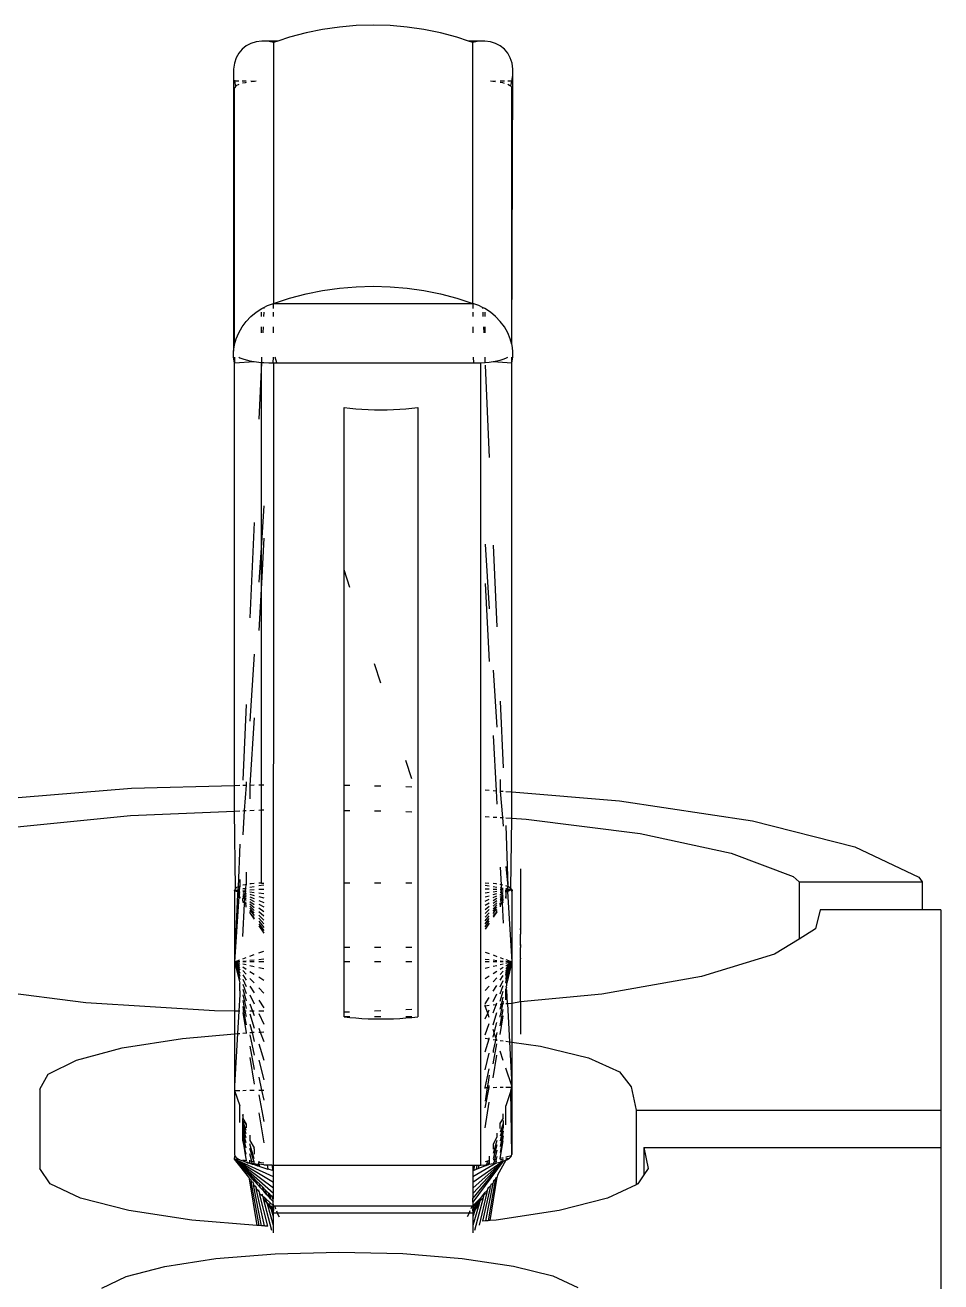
# Model space of a CAD drawing. Header units: centimetres. Extents: x 127 to 455, y 35 to 178.
# Drawn here: x 285.72 to 290.47, y 123.82 to 130.35 of the extents above; entities that cross this region are included whole.
import ezdxf

# ---------------------------------------------------------------- set-up
doc = ezdxf.new("R2010")
doc.units = ezdxf.units.CM
doc.layers.add('Edges', color=7, linetype='Continuous')

# ---------------------------------------------------------------- blocks, each defined once
blk = doc.blocks.new('Philips+Ultrasound+fr')
at = {"layer": 'Edges'}
for p, q in [((25.6951, 23.8415), (25.6089, 23.824)), ((25.7821, 23.854), (25.6951, 23.8415)), ((25.8698, 23.8616), (25.7821, 23.854)), ((25.9577, 23.8641), (25.8698, 23.8616)), ((26.0456, 23.8616), (25.9577, 23.8641)), ((26.1333, 23.854), (26.0456, 23.8616)), ((26.2203, 23.8415), (26.1333, 23.854)), ((26.3065, 23.824), (26.2203, 23.8415)), ((25.3224, 23.7695), (25.2979, 23.7565)), ((25.3494, 23.7779), (25.3224, 23.7695)), ((25.3785, 23.7816), (25.3494, 23.7779)), ((25.409, 23.7804), (25.3785, 23.7816)), ((25.4625, 23.7816), (25.409, 23.7804)), ((25.4402, 23.7743), (25.409, 23.7804)), ((25.4625, 23.7816), (25.4402, 23.7743)), ((25.4402, 23.7743), (25.4402, 22.4178)), ((25.5238, 23.8016), (25.4625, 23.7816)), ((25.6089, 23.824), (25.5238, 23.8016)), ((26.3916, 23.8015), (26.3065, 23.824)), ((26.4529, 23.7816), (26.3916, 23.8015)), ((26.4752, 23.7743), (26.4529, 23.7816)), ((26.5064, 23.7803), (26.4529, 23.7816)), ((26.5064, 23.7803), (26.4752, 23.7743)), ((26.4752, 22.4178), (26.4752, 23.7743)), ((26.5369, 23.7816), (26.5064, 23.7803)), ((26.566, 23.7779), (26.5369, 23.7816)), ((26.5931, 23.7695), (26.566, 23.7779)), ((26.6175, 23.7565), (26.5931, 23.7695)), ((25.2592, 23.718), (25.2458, 23.6934)), ((25.2767, 23.7392), (25.2592, 23.718)), ((25.2979, 23.7565), (25.2767, 23.7392)), ((26.6387, 23.7392), (26.6175, 23.7565)), ((26.6562, 23.718), (26.6387, 23.7392)), ((26.6696, 23.6934), (26.6562, 23.718)), ((25.2368, 23.6659), (25.2324, 23.6362)), ((25.2324, 23.6362), (25.2324, 22.1698)), ((25.2458, 23.6934), (25.2368, 23.6659)), ((26.6786, 23.6659), (26.6696, 23.6934)), ((26.683, 23.6362), (26.6786, 23.6659)), ((26.6827, 23.6049), (26.683, 23.6362)), ((25.2368, 23.5785), (25.2377, 23.5728)), ((25.2592, 23.5728), (25.2377, 23.5728)), ((25.2377, 23.5728), (25.2424, 23.5455)), ((25.2979, 23.5728), (25.2767, 23.5728)), ((25.3409, 23.5716), (25.3224, 23.5728)), ((25.3409, 23.5716), (25.3237, 23.57)), ((25.3494, 23.5728), (25.3409, 23.5716)), ((26.5782, 23.5713), (26.566, 23.5728)), ((26.5931, 23.5728), (26.5782, 23.5713)), ((26.5931, 23.5699), (26.5782, 23.5713)), ((26.6387, 23.5728), (26.6175, 23.5728)), ((26.6777, 23.5728), (26.6562, 23.5728)), ((26.6731, 23.5464), (26.6777, 23.5728)), ((26.6777, 23.5728), (26.6827, 23.6049)), ((26.6777, 22.2051), (26.6827, 23.6049)), ((25.2389, 23.5408), (25.2377, 23.536)), ((25.2377, 22.2049), (25.2377, 23.536)), ((25.2424, 23.5455), (25.2389, 23.5408)), ((25.2483, 23.5501), (25.2424, 23.5455)), ((25.2564, 23.5544), (25.2483, 23.5501)), ((25.2592, 23.5556), (25.2564, 23.5544)), ((25.2922, 23.5652), (25.2785, 23.562)), ((25.2979, 23.5662), (25.2922, 23.5652)), ((26.6303, 23.5638), (26.6175, 23.5664)), ((26.6387, 23.5616), (26.6303, 23.5638)), ((26.6661, 23.5513), (26.6564, 23.5559)), ((26.6731, 23.5464), (26.6661, 23.5513)), ((26.6775, 23.5412), (26.6731, 23.5464)), ((26.6777, 22.2051), (26.6775, 23.5412)), ((25.5238, 22.4451), (25.6089, 22.4675)), ((25.6089, 22.4675), (25.6951, 22.485)), ((25.6951, 22.485), (25.7822, 22.4976)), ((25.7822, 22.4976), (25.8698, 22.5051)), ((25.8698, 22.5051), (25.9577, 22.5076)), ((25.9577, 22.5076), (26.0457, 22.5051)), ((26.0457, 22.5051), (26.1333, 22.4976)), ((26.1333, 22.4976), (26.2204, 22.485)), ((26.2204, 22.485), (26.3066, 22.4675)), ((26.3066, 22.4675), (26.3916, 22.4451)), ((25.3494, 22.3735), (25.3786, 22.3925)), ((25.3786, 22.3925), (25.39, 22.3981)), ((25.39, 22.3981), (25.3897, 22.3925)), ((25.39, 22.3981), (25.4091, 22.4074)), ((25.4091, 22.4074), (25.4402, 22.4178)), ((25.4402, 22.4178), (25.5238, 22.4451)), ((25.4402, 22.3925), (25.4402, 22.4178)), ((25.4402, 22.4178), (26.4752, 22.4178)), ((26.3916, 22.4451), (26.4752, 22.4178)), ((26.4752, 22.4178), (26.4752, 22.3925)), ((26.5064, 22.4074), (26.4752, 22.4178)), ((26.5254, 22.3981), (26.5064, 22.4074)), ((26.5254, 22.3981), (26.5257, 22.3925)), ((26.5369, 22.3925), (26.5254, 22.3981)), ((26.566, 22.3734), (26.5369, 22.3925)), ((25.298, 22.3248), (25.3224, 22.3507)), ((25.3224, 22.3507), (25.3494, 22.3735)), ((25.377, 22.3507), (25.377, 22.3735)), ((25.3889, 22.3735), (25.3879, 22.3507)), ((25.4402, 22.3507), (25.4402, 22.3735)), ((26.4752, 22.3734), (26.4752, 22.3507)), ((26.5265, 22.3734), (26.5275, 22.3507)), ((26.5388, 22.3507), (26.5388, 22.3734)), ((26.5931, 22.3507), (26.566, 22.3734)), ((26.6175, 22.3248), (26.5931, 22.3507)), ((25.2458, 22.2341), (25.2593, 22.2658)), ((25.2593, 22.2658), (25.2768, 22.2963)), ((25.2768, 22.2963), (25.298, 22.3248)), ((25.377, 22.2658), (25.377, 22.2963)), ((25.3854, 22.2963), (25.3841, 22.2658)), ((25.4402, 22.2658), (25.4402, 22.2963)), ((26.4752, 22.2963), (26.4752, 22.2658)), ((26.53, 22.2963), (26.5313, 22.2658)), ((26.5388, 22.2658), (26.5388, 22.2963)), ((26.6387, 22.2963), (26.6175, 22.3248)), ((26.6562, 22.2658), (26.6387, 22.2963)), ((26.6696, 22.2341), (26.6562, 22.2658)), ((25.2324, 22.1698), (25.2368, 22.2019)), ((25.2368, 22.2019), (25.2377, 22.2049)), ((25.2377, 22.2049), (25.2458, 22.2341)), ((26.6777, 22.2051), (26.6696, 22.2341)), ((26.6786, 22.2019), (26.6777, 22.2051)), ((26.683, 22.1698), (26.6786, 22.2019)), ((25.2327, 22.1387), (25.2324, 22.1698)), ((25.2377, 22.1093), (25.2327, 22.1387)), ((25.2377, 22.1387), (25.2377, 22.1093)), ((25.2606, 22.1387), (25.2651, 22.1363)), ((25.2651, 22.1363), (25.28, 22.1304)), ((25.377, 22.1387), (25.377, 22.1122)), ((25.4387, 22.1387), (25.4368, 22.1094)), ((25.4576, 22.1093), (25.448, 22.1387)), ((26.4768, 22.1387), (26.4787, 22.1093)), ((26.5389, 22.111), (26.5388, 22.1387)), ((26.6326, 22.1289), (26.646, 22.134)), ((26.646, 22.134), (26.6559, 22.1387)), ((26.6777, 22.1093), (26.6777, 22.1387)), ((26.6777, 22.1093), (26.6827, 22.1387)), ((26.6827, 22.1387), (26.683, 22.1698)), ((25.2377, 22.1093), (25.34, 22.1165)), ((25.2377, 19.9144), (25.2377, 22.1093)), ((25.28, 22.1304), (25.2976, 22.1251)), ((25.2976, 22.1251), (25.3177, 22.1205)), ((25.3177, 22.1205), (25.34, 22.1165)), ((25.34, 22.1165), (25.3639, 22.1134)), ((25.3639, 22.1134), (25.377, 22.1122)), ((25.377, 22.1093), (25.3639, 21.8167)), ((25.377, 22.1122), (25.3893, 22.1111)), ((25.377, 22.1122), (25.377, 22.1093)), ((25.377, 21.1741), (25.377, 22.1093)), ((25.3893, 22.1111), (25.4155, 22.1097)), ((25.4155, 22.1097), (25.4368, 22.1094)), ((25.4368, 22.1094), (25.4422, 22.1093)), ((25.4402, 17.9427), (25.4422, 22.1093)), ((25.4422, 22.1093), (25.4576, 22.1093)), ((25.4576, 22.1093), (26.4787, 22.1093)), ((26.4787, 22.1093), (26.5164, 22.1093)), ((26.5164, 22.1093), (26.5389, 22.111)), ((26.5164, 17.9427), (26.5164, 22.1093)), ((26.5389, 22.111), (26.5604, 22.1135)), ((26.5389, 22.0979), (26.5604, 21.6173)), ((26.5604, 22.1135), (26.5808, 22.1165)), ((26.5808, 22.1165), (26.5997, 22.1201)), ((26.5808, 22.1165), (26.6777, 22.1093)), ((26.5997, 22.1201), (26.6171, 22.1243)), ((26.6171, 22.1243), (26.6326, 22.1289)), ((26.6777, 19.8805), (26.6777, 22.1093)), ((25.8061, 21.8779), (25.8362, 21.8743)), ((25.8061, 21.0347), (25.8061, 21.8779)), ((25.8362, 21.8743), (25.8673, 21.8714)), ((25.8673, 21.8714), (25.8991, 21.8691)), ((26.0956, 21.8691), (26.1274, 21.8714)), ((26.1274, 21.8714), (26.1585, 21.8743)), ((26.1585, 21.8743), (26.1886, 21.8779)), ((26.1886, 21.8779), (26.1886, 18.7132)), ((25.8991, 21.8691), (25.9315, 21.8674)), ((25.9315, 21.8674), (25.9644, 21.8664)), ((25.9644, 21.8664), (25.9974, 21.866)), ((25.9974, 21.866), (26.0304, 21.8664)), ((26.0304, 21.8664), (26.0632, 21.8674)), ((26.0632, 21.8674), (26.0956, 21.8691)), ((25.3893, 21.3665), (25.377, 21.1741)), ((25.3399, 21.2811), (25.3177, 20.7846)), ((25.377, 21.1741), (25.3639, 20.9707)), ((25.3893, 21.1983), (25.3769, 20.9654)), ((25.3769, 20.9654), (25.377, 21.1741)), ((26.5389, 21.1683), (26.5604, 20.8318)), ((26.5808, 21.1624), (26.5997, 20.7387)), ((25.8362, 20.9419), (25.8061, 21.0347)), ((25.8061, 19.9167), (25.8061, 21.0347)), ((25.3769, 20.9654), (25.3639, 20.719)), ((25.3769, 19.918), (25.3769, 20.9654)), ((26.5388, 20.9639), (26.5604, 20.5583)), ((25.3399, 20.5959), (25.3177, 20.2483)), ((25.9973, 20.445), (25.9643, 20.5468)), ((26.5807, 20.5133), (26.5997, 20.2167)), ((25.2976, 20.3356), (25.28, 19.9419)), ((26.6171, 20.3516), (26.6325, 20.0059)), ((25.3399, 20.265), (25.3177, 19.9164)), ((26.5807, 20.1744), (26.596, 19.8871)), ((26.1585, 19.9482), (26.1274, 20.044)), ((24.7022, 19.9005), (25.2377, 19.9144)), ((25.2377, 19.9144), (25.2651, 19.9151)), ((25.2377, 19.7815), (25.2377, 19.9144)), ((25.28, 19.9154), (25.2976, 19.9159)), ((25.2976, 19.9159), (25.288, 19.7836)), ((25.2976, 19.9341), (25.2976, 19.9159)), ((25.3177, 19.9164), (25.3399, 19.917)), ((25.3177, 19.9164), (25.3177, 19.8441)), ((25.3639, 19.9176), (25.3769, 19.918)), ((25.3769, 19.918), (25.3892, 19.9183)), ((25.3769, 19.7875), (25.3769, 19.918)), ((25.8061, 19.9167), (25.8362, 19.9159)), ((25.8061, 19.7838), (25.8061, 19.9167)), ((25.9643, 19.9126), (25.9973, 19.9117)), ((26.6171, 19.9456), (26.6171, 19.8854)), ((23.8969, 19.8351), (24.7022, 19.9005)), ((26.1274, 19.9084), (26.1585, 19.9076)), ((26.5388, 19.8917), (26.5604, 19.89)), ((26.5807, 19.8883), (26.596, 19.8871)), ((26.596, 19.8871), (26.5997, 19.8168)), ((26.596, 19.8871), (26.5997, 19.8868)), ((26.6171, 19.8854), (26.6297, 19.7472)), ((26.6171, 19.8854), (26.6325, 19.8841)), ((26.646, 19.883), (26.6777, 19.8805)), ((26.6777, 19.8805), (27.2359, 19.8351)), ((26.6777, 19.7442), (26.6777, 19.8805)), ((24.6977, 19.7584), (25.2377, 19.7815)), ((25.2377, 19.7815), (25.2651, 19.7827)), ((25.2424, 19.3789), (25.2377, 19.7815)), ((25.288, 19.7836), (25.28, 19.6585)), ((25.28, 19.7833), (25.288, 19.7836)), ((25.288, 19.7836), (25.2976, 19.7841)), ((25.3177, 19.7849), (25.3399, 19.7859)), ((25.3639, 19.7869), (25.3769, 19.7875)), ((25.3769, 19.7875), (25.3832, 19.7877)), ((25.3769, 19.4062), (25.3769, 19.7875)), ((25.3832, 19.7877), (25.3892, 19.7877)), ((25.8061, 19.7838), (25.8362, 19.7836)), ((25.8061, 19.4062), (25.8061, 19.7838)), ((25.9643, 19.7824), (25.9973, 19.7821)), ((27.2359, 19.8351), (27.9274, 19.731)), ((24.0743, 19.6952), (24.6977, 19.7584)), ((26.1274, 19.7786), (26.1585, 19.7766)), ((26.5388, 19.7529), (26.5604, 19.7515)), ((26.5807, 19.7503), (26.5997, 19.7491)), ((26.6171, 19.748), (26.6297, 19.7472)), ((26.6297, 19.7472), (26.6325, 19.747)), ((26.6297, 19.7472), (26.6325, 19.7036)), ((26.646, 19.7462), (26.6777, 19.7442)), ((26.6731, 19.3798), (26.6777, 19.7442)), ((26.6777, 19.7442), (26.7527, 19.7395)), ((26.7527, 19.7395), (27.3434, 19.6652)), ((27.9274, 19.731), (28.458, 19.5954)), ((26.646, 19.7057), (26.6564, 19.3893)), ((27.3434, 19.6652), (27.8158, 19.5634)), ((25.2651, 19.6101), (25.2563, 19.3878)), ((28.458, 19.5954), (28.7916, 19.4375)), ((27.8158, 19.5634), (28.1379, 19.4412)), ((25.2976, 19.4636), (25.2976, 19.3996)), ((26.617, 19.4901), (26.6219, 19.3989)), ((26.646, 19.4934), (26.6564, 19.3893)), ((26.7228, 19.4814), (26.7228, 19.1708)), ((25.2651, 19.3913), (25.2563, 19.3878)), ((25.2651, 19.3913), (25.2617, 19.3738)), ((25.2651, 19.4263), (25.2651, 19.3913)), ((25.2922, 19.3986), (25.2799, 19.3958)), ((25.2976, 19.3996), (25.2922, 19.3986)), ((25.2976, 19.3996), (25.2931, 19.3795)), ((25.3236, 19.4034), (25.3177, 19.4026)), ((25.3399, 19.4049), (25.3236, 19.4034)), ((25.3769, 19.4062), (25.3639, 19.406)), ((25.3892, 19.3969), (25.3639, 19.3923)), ((25.3769, 19.4062), (25.3892, 19.4062)), ((25.8362, 19.4062), (25.8061, 19.4062)), ((25.8061, 19.0728), (25.8061, 19.4062)), ((25.9973, 19.4062), (25.9643, 19.4062)), ((26.1585, 19.4062), (26.1274, 19.4062)), ((26.5587, 19.4058), (26.5388, 19.4062)), ((26.5388, 19.3963), (26.5604, 19.3929)), ((26.5968, 19.4029), (26.5807, 19.4045)), ((26.5807, 19.3897), (26.5997, 19.3868)), ((26.5997, 19.4025), (26.5968, 19.4029)), ((26.6219, 19.3989), (26.617, 19.3998)), ((26.6303, 19.3972), (26.6219, 19.3989)), ((26.6219, 19.3989), (26.6227, 19.3832)), ((26.6564, 19.3893), (26.646, 19.393)), ((28.1379, 19.4412), (28.1692, 19.413)), ((28.1692, 19.413), (28.808, 19.413)), ((28.1692, 19.413), (28.1692, 19.1166)), ((28.7916, 19.4375), (28.808, 19.413)), ((28.808, 19.413), (28.808, 19.268)), ((25.2377, 19.3694), (25.2389, 19.3742)), ((25.2377, 19.3694), (25.2544, 19.3724)), ((25.2377, 19.3694), (25.2377, 18.9978)), ((25.2377, 19.3694), (25.254, 19.3626)), ((25.2377, 19.3694), (25.2542, 19.3677)), ((25.2534, 19.3494), (25.2377, 18.9978)), ((25.2594, 19.3375), (25.2377, 18.9978)), ((25.2424, 19.3789), (25.2389, 19.3742)), ((25.2483, 19.3835), (25.2424, 19.3789)), ((25.2563, 19.3878), (25.2483, 19.3835)), ((25.2536, 19.3532), (25.2534, 19.3494)), ((25.2534, 19.3494), (25.26, 19.3467)), ((25.2538, 19.3577), (25.2536, 19.3532)), ((25.2536, 19.3532), (25.2604, 19.3529)), ((25.254, 19.3626), (25.2538, 19.3577)), ((25.2538, 19.3577), (25.2604, 19.3529)), ((25.2542, 19.3677), (25.254, 19.3626)), ((25.254, 19.3626), (25.2608, 19.3598)), ((25.2544, 19.3724), (25.2542, 19.3677)), ((25.2542, 19.3677), (25.2611, 19.3634)), ((25.2563, 19.3878), (25.2544, 19.3724)), ((25.2544, 19.3724), (25.2617, 19.3738)), ((25.2597, 19.3415), (25.2594, 19.3375)), ((25.2594, 19.3375), (25.2651, 19.3346)), ((25.26, 19.3467), (25.2597, 19.3415)), ((25.2597, 19.3415), (25.2651, 19.3379)), ((25.2597, 19.3415), (25.2651, 19.3415)), ((25.2602, 19.3497), (25.26, 19.3467)), ((25.2604, 19.3529), (25.2602, 19.3497)), ((25.2602, 19.3497), (25.2651, 19.3454)), ((25.2608, 19.3598), (25.2604, 19.3529)), ((25.2604, 19.3529), (25.2651, 19.3538)), ((25.2604, 19.3529), (25.2651, 19.3495)), ((25.2611, 19.3634), (25.2608, 19.3598)), ((25.2608, 19.3598), (25.2651, 19.3624)), ((25.2608, 19.3598), (25.2651, 19.3581)), ((25.2617, 19.3738), (25.2611, 19.3634)), ((25.2611, 19.3634), (25.2651, 19.3665)), ((25.2651, 19.3744), (25.2617, 19.3738)), ((25.2617, 19.3738), (25.2651, 19.3706)), ((25.2651, 19.3346), (25.2651, 19.3292)), ((25.2931, 19.3795), (25.2799, 19.3771)), ((25.2799, 19.3712), (25.2927, 19.3718)), ((25.2799, 19.365), (25.2923, 19.3637)), ((25.2799, 19.3586), (25.2919, 19.3555)), ((25.2799, 19.3519), (25.2914, 19.3472)), ((25.2799, 19.3453), (25.291, 19.339)), ((25.2799, 19.3388), (25.2906, 19.3311)), ((25.2799, 19.3324), (25.2902, 19.3235)), ((25.2799, 19.3157), (25.2799, 19.3264)), ((25.2906, 19.3311), (25.2902, 19.3235)), ((25.291, 19.339), (25.2906, 19.3311)), ((25.2906, 19.3311), (25.2976, 19.326)), ((25.2914, 19.3472), (25.291, 19.339)), ((25.291, 19.339), (25.2976, 19.3353)), ((25.2919, 19.3555), (25.2914, 19.3472)), ((25.2914, 19.3472), (25.2976, 19.3447)), ((25.2923, 19.3637), (25.2919, 19.3555)), ((25.2919, 19.3555), (25.2976, 19.354)), ((25.2927, 19.3718), (25.2923, 19.3637)), ((25.2923, 19.3637), (25.2976, 19.3632)), ((25.2931, 19.3795), (25.2927, 19.3718)), ((25.2927, 19.3718), (25.2976, 19.372)), ((25.2976, 19.3803), (25.2931, 19.3795)), ((25.3399, 19.388), (25.3177, 19.3839)), ((25.3177, 19.3729), (25.3399, 19.3738)), ((25.3177, 19.3611), (25.3399, 19.3588)), ((25.3177, 19.3489), (25.3399, 19.3432)), ((25.3177, 19.3364), (25.3399, 19.3272)), ((25.3639, 19.3749), (25.3892, 19.376)), ((25.3639, 19.3563), (25.3892, 19.3537)), ((25.3639, 19.337), (25.3892, 19.3305)), ((26.5388, 19.3771), (26.5604, 19.3767)), ((26.5388, 19.3567), (26.5604, 19.3595)), ((26.5388, 19.3355), (26.5604, 19.3416)), ((26.5807, 19.3763), (26.5997, 19.376)), ((26.5807, 19.3621), (26.5997, 19.3646)), ((26.5807, 19.3473), (26.5997, 19.3527)), ((26.5807, 19.3322), (26.5997, 19.3405)), ((26.5807, 19.317), (26.5997, 19.3283)), ((26.617, 19.3841), (26.6227, 19.3832)), ((26.617, 19.3757), (26.6231, 19.3756)), ((26.617, 19.3668), (26.6235, 19.3677)), ((26.617, 19.3576), (26.624, 19.3595)), ((26.617, 19.3481), (26.6244, 19.3514)), ((26.617, 19.3387), (26.6248, 19.3433)), ((26.617, 19.3293), (26.6253, 19.3355)), ((26.617, 19.3203), (26.6257, 19.328)), ((26.6227, 19.3832), (26.6325, 19.3816)), ((26.6227, 19.3832), (26.6231, 19.3756)), ((26.6231, 19.3756), (26.6325, 19.3754)), ((26.6231, 19.3756), (26.6235, 19.3677)), ((26.6235, 19.3677), (26.6325, 19.3688)), ((26.6235, 19.3677), (26.624, 19.3595)), ((26.624, 19.3595), (26.6325, 19.3619)), ((26.624, 19.3595), (26.6244, 19.3514)), ((26.6244, 19.3514), (26.6325, 19.3549)), ((26.6244, 19.3514), (26.6248, 19.3433)), ((26.6248, 19.3433), (26.6325, 19.3479)), ((26.6248, 19.3433), (26.6253, 19.3355)), ((26.6253, 19.3355), (26.6325, 19.3409)), ((26.6253, 19.3355), (26.6257, 19.328)), ((26.6257, 19.328), (26.6325, 19.3342)), ((26.6257, 19.328), (26.626, 19.321)), ((26.6325, 19.3219), (26.6325, 19.3278)), ((26.646, 19.3795), (26.6533, 19.3784)), ((26.646, 19.3752), (26.6533, 19.3784)), ((26.646, 19.3706), (26.6536, 19.375)), ((26.646, 19.3706), (26.6538, 19.3716)), ((26.646, 19.3657), (26.646, 19.3706)), ((26.646, 19.3657), (26.654, 19.368)), ((26.646, 19.3608), (26.646, 19.3657)), ((26.646, 19.3608), (26.6542, 19.3644)), ((26.646, 19.3608), (26.646, 19.3377)), ((26.646, 19.3305), (26.646, 19.3377)), ((26.646, 19.3377), (26.646, 19.3277)), ((26.6564, 19.3893), (26.6533, 19.3784)), ((26.6533, 19.3784), (26.6607, 19.3772)), ((26.6533, 19.3784), (26.6536, 19.375)), ((26.6536, 19.375), (26.6607, 19.3772)), ((26.6536, 19.375), (26.6538, 19.3716)), ((26.6538, 19.3716), (26.6774, 19.3746)), ((26.6538, 19.3716), (26.654, 19.368)), ((26.654, 19.368), (26.6611, 19.3675)), ((26.654, 19.368), (26.6542, 19.3644)), ((26.6542, 19.3644), (26.6611, 19.3675)), ((26.6542, 19.3644), (26.6777, 18.9978)), ((26.666, 19.3847), (26.6564, 19.3893)), ((26.6607, 19.3772), (26.6774, 19.3746)), ((26.6611, 19.3675), (26.6774, 19.3746)), ((26.6731, 19.3798), (26.666, 19.3847)), ((26.6774, 19.3746), (26.6731, 19.3798)), ((26.6777, 19.3641), (26.6774, 19.3746)), ((26.6774, 19.3746), (26.679, 19.3694)), ((26.679, 19.3694), (26.6777, 19.3641)), ((26.6777, 19.3641), (26.6777, 18.9978)), ((25.2799, 19.3157), (25.2799, 19.3113)), ((25.2799, 19.3157), (25.2895, 19.3099)), ((25.2799, 19.3113), (25.2799, 19.3074)), ((25.2799, 19.3113), (25.2892, 19.3041)), ((25.2799, 19.3074), (25.2892, 19.3041)), ((25.2799, 19.1298), (25.2889, 19.299)), ((25.2892, 19.3041), (25.2889, 19.299)), ((25.2889, 19.299), (25.2976, 19.2934)), ((25.2895, 19.3099), (25.2892, 19.3041)), ((25.2892, 19.3041), (25.2976, 19.3006)), ((25.2895, 19.3099), (25.2902, 19.3235)), ((25.2895, 19.3099), (25.2976, 19.3085)), ((25.2902, 19.3235), (25.2976, 19.317)), ((25.2976, 19.2816), (25.2976, 19.2934)), ((25.3177, 19.3238), (25.3399, 19.3112)), ((25.3177, 19.3115), (25.3399, 19.2954)), ((25.3177, 19.2995), (25.3399, 19.2801)), ((25.3177, 19.2881), (25.3399, 19.2655)), ((25.3177, 19.2775), (25.3399, 19.2519)), ((25.3177, 19.2679), (25.3399, 19.2396)), ((25.3177, 19.2594), (25.3177, 19.2522)), ((25.3639, 19.3173), (25.3892, 19.3069)), ((25.3639, 19.2975), (25.3892, 19.2831)), ((25.3639, 19.278), (25.3892, 19.2597)), ((25.3639, 19.2591), (25.3892, 19.237)), ((26.5388, 19.3138), (26.5604, 19.3233)), ((26.5388, 19.2921), (26.5604, 19.3049)), ((26.5388, 19.2706), (26.5604, 19.2868)), ((26.5388, 19.2498), (26.5604, 19.2692)), ((26.5807, 19.3021), (26.5997, 19.3163)), ((26.5807, 19.2876), (26.5997, 19.3047)), ((26.5807, 19.2738), (26.5997, 19.2936)), ((26.5807, 19.261), (26.5997, 19.2833)), ((26.5807, 19.2493), (26.5997, 19.2739)), ((26.5997, 19.2586), (26.5997, 19.2656)), ((26.617, 19.3117), (26.626, 19.321)), ((26.617, 19.3036), (26.6267, 19.3088)), ((26.617, 19.2964), (26.6269, 19.3038)), ((26.617, 19.2964), (26.617, 19.3036)), ((26.617, 19.2964), (26.617, 19.2845)), ((26.626, 19.321), (26.6325, 19.3219)), ((26.626, 19.321), (26.6264, 19.3146)), ((26.6264, 19.3146), (26.6325, 19.3164)), ((26.6267, 19.3088), (26.6264, 19.3146)), ((26.6267, 19.3088), (26.6325, 19.3117)), ((26.6269, 19.3038), (26.6267, 19.3088)), ((26.6325, 19.3076), (26.6269, 19.3038)), ((26.6269, 19.3038), (26.6325, 19.1983)), ((26.6325, 19.3164), (26.6325, 19.3219)), ((28.2784, 19.268), (28.2548, 19.1693)), ((28.808, 19.268), (28.2784, 19.268)), ((28.9054, 19.268), (28.808, 19.268)), ((28.9054, 19.268), (28.9054, 18.2274)), ((25.3177, 19.2522), (25.3399, 19.2196)), ((25.3177, 19.2522), (25.3399, 19.2288)), ((25.3639, 19.2411), (25.3892, 19.2154)), ((25.3639, 19.2244), (25.3892, 19.1953)), ((25.3639, 19.2092), (25.3892, 19.1771)), ((25.3639, 19.1958), (25.3892, 19.161)), ((26.5388, 19.2301), (26.5604, 19.2525)), ((26.5388, 19.2117), (26.5604, 19.237)), ((26.5388, 19.195), (26.5604, 19.2229)), ((26.5388, 19.1803), (26.5604, 19.2105)), ((26.5604, 19.1999), (26.5388, 19.1678)), ((26.5997, 19.2586), (26.5807, 19.2303)), ((26.5807, 19.239), (26.5997, 19.2586)), ((25.3639, 19.1845), (25.3892, 19.1474)), ((26.7228, 19.1679), (26.7228, 19.1708)), ((26.7228, 19.1708), (26.7228, 19.1647)), ((26.7228, 19.1647), (26.7228, 19.1679)), ((26.7228, 19.1647), (26.7228, 19.1446)), ((26.7228, 19.1446), (26.7228, 19.1414)), ((26.7228, 19.1369), (26.7228, 19.1414)), ((26.7228, 19.0884), (26.7228, 19.1369)), ((28.2548, 19.1693), (28.1692, 19.1166)), ((25.8362, 19.0728), (25.8061, 19.0728)), ((25.8061, 18.9978), (25.8061, 19.0728)), ((25.9973, 19.0728), (25.9643, 19.0728)), ((26.1585, 19.0728), (26.1274, 19.0728)), ((26.7228, 19.0858), (26.7228, 19.0884)), ((26.7228, 19.0884), (26.7228, 19.0831)), ((26.7228, 19.0831), (26.7228, 19.0858)), ((26.7228, 19.0831), (26.7228, 19.0757)), ((26.7228, 19.0757), (26.7228, 19.0725)), ((26.7228, 19.0181), (26.7228, 19.0725)), ((28.1692, 19.1166), (28.0417, 19.0382)), ((25.2377, 18.9978), (25.2651, 19.008)), ((25.2377, 18.9978), (25.2651, 19.0007)), ((25.2651, 18.9978), (25.2377, 18.9978)), ((25.2377, 18.9978), (25.2651, 18.9056)), ((25.2377, 18.9978), (25.2651, 18.9231)), ((25.2377, 18.9978), (25.2651, 18.9395)), ((25.2377, 18.9978), (25.2651, 18.9547)), ((25.2377, 18.9978), (25.2651, 18.9685)), ((25.2377, 18.9978), (25.2651, 18.9808)), ((25.2377, 18.9978), (25.2651, 18.8871)), ((25.2377, 18.9978), (25.2651, 18.9916)), ((25.2377, 18.9978), (25.2377, 18.7426)), ((25.2799, 19.0135), (25.2976, 19.02)), ((25.2799, 19.0022), (25.2976, 19.004)), ((25.2976, 18.9978), (25.2799, 18.9978)), ((25.3177, 19.0275), (25.3399, 19.0357)), ((25.3177, 19.0061), (25.3399, 19.0084)), ((25.3399, 18.9978), (25.3177, 18.9978)), ((25.3639, 19.0446), (25.3892, 19.0539)), ((25.3639, 19.0108), (25.3892, 19.0134)), ((25.3892, 18.9978), (25.3639, 18.9978)), ((25.8362, 18.9978), (25.8061, 18.9978)), ((25.8061, 18.7374), (25.8061, 18.9978)), ((25.9973, 18.9978), (25.9643, 18.9978)), ((26.1585, 18.9978), (26.1274, 18.9978)), ((26.5388, 19.0492), (26.5604, 19.0412)), ((26.5388, 19.0121), (26.5604, 19.0099)), ((26.5604, 18.9978), (26.5388, 18.9978)), ((26.5807, 19.0337), (26.5997, 19.0267)), ((26.5807, 19.0078), (26.5997, 19.0058)), ((26.5997, 18.9978), (26.5807, 18.9978)), ((26.617, 19.0203), (26.6325, 19.0145)), ((26.617, 19.0041), (26.6325, 19.0025)), ((26.6325, 18.9978), (26.617, 18.9978)), ((26.646, 19.0096), (26.6777, 18.9978)), ((26.646, 19.0011), (26.6777, 18.9978)), ((26.6777, 18.9978), (26.646, 18.9978)), ((26.646, 18.9782), (26.6777, 18.9978)), ((26.646, 18.9479), (26.6777, 18.9978)), ((26.646, 18.9303), (26.6777, 18.9978)), ((26.646, 18.9639), (26.6777, 18.9978)), ((26.646, 18.9906), (26.6777, 18.9978)), ((26.6475, 18.9156), (26.6777, 18.9978)), ((26.6484, 18.8993), (26.6777, 18.9978)), ((26.6777, 18.9978), (26.654, 18.8943)), ((26.6777, 18.9978), (26.6777, 18.7824)), ((26.7228, 19.0181), (26.7228, 19.0137)), ((26.7228, 18.7902), (26.7228, 19.0137)), ((28.0417, 19.0382), (27.6629, 18.9223)), ((25.2799, 18.9882), (25.2976, 18.9842)), ((25.2799, 18.9716), (25.2976, 18.9607)), ((25.2799, 18.9526), (25.2976, 18.9337)), ((25.3177, 18.9796), (25.3399, 18.9745)), ((25.3177, 18.9482), (25.3399, 18.9344)), ((25.3639, 18.969), (25.3892, 18.9632)), ((26.5388, 18.9661), (26.5604, 18.971)), ((26.5807, 18.9757), (26.5997, 18.98)), ((26.5807, 18.9377), (26.5997, 18.9494)), ((26.617, 18.984), (26.6325, 18.9875)), ((26.617, 18.9602), (26.6325, 18.9698)), ((26.617, 18.9329), (26.6325, 18.9495)), ((26.646, 18.945), (26.646, 18.9303)), ((25.2651, 18.848), (25.2651, 18.8871)), ((25.2799, 18.9313), (25.2976, 18.9035)), ((25.2799, 18.9079), (25.2976, 18.8703)), ((25.2799, 18.8825), (25.2976, 18.8345)), ((25.3177, 18.9122), (25.3399, 18.8884)), ((25.3177, 18.8718), (25.3399, 18.8368)), ((25.3639, 18.9195), (25.3892, 18.9038)), ((26.5388, 18.9117), (26.5604, 18.925)), ((26.5388, 18.8492), (26.5604, 18.8722)), ((26.5807, 18.894), (26.5997, 18.9144)), ((26.5807, 18.8452), (26.5997, 18.8751)), ((26.617, 18.9024), (26.6325, 18.9267)), ((26.617, 18.8688), (26.6325, 18.9017)), ((26.617, 18.8325), (26.6325, 18.8747)), ((26.646, 18.9303), (26.6475, 18.9156)), ((26.646, 18.9114), (26.6475, 18.9156)), ((26.646, 18.9114), (26.6484, 18.8993)), ((26.646, 18.8911), (26.6484, 18.8993)), ((26.646, 18.8911), (26.6493, 18.8831)), ((26.6497, 18.8743), (26.646, 18.8698)), ((26.646, 18.8698), (26.6501, 18.8671)), ((26.6501, 18.8671), (26.646, 18.857)), ((26.654, 18.8943), (26.6493, 18.8831)), ((26.6493, 18.8831), (26.6497, 18.8743)), ((27.6629, 18.9223), (27.144, 18.8297)), ((24.4655, 18.7854), (23.8749, 18.8597)), ((25.2651, 18.8277), (25.2595, 18.7424)), ((25.2651, 18.848), (25.2643, 18.8327)), ((25.2643, 18.8327), (25.2651, 18.8277)), ((25.2799, 18.8555), (25.2976, 18.7962)), ((25.2799, 18.8271), (25.2976, 18.7559)), ((25.3177, 18.8275), (25.3399, 18.7802)), ((25.3639, 18.8627), (25.3892, 18.8356)), ((26.5388, 18.7792), (26.5604, 18.8131)), ((26.5807, 18.7915), (26.5997, 18.8319)), ((26.617, 18.7938), (26.6325, 18.8459)), ((26.623, 18.7769), (26.6325, 18.8155)), ((26.646, 18.857), (26.6509, 18.8516)), ((26.646, 18.801), (26.646, 18.857)), ((26.6547, 18.7801), (26.6509, 18.8516)), ((27.144, 18.8297), (26.7228, 18.7902)), ((25.1341, 18.7436), (24.4655, 18.7854)), ((25.2377, 18.7426), (25.1341, 18.7436)), ((25.2377, 18.7426), (25.2377, 18.624)), ((25.2595, 18.7424), (25.2377, 18.7426)), ((25.2595, 18.7424), (25.2533, 18.6253)), ((25.2651, 18.7424), (25.2595, 18.7424)), ((25.2799, 18.7974), (25.2916, 18.7421)), ((25.2799, 18.7668), (25.2844, 18.7422)), ((25.2844, 18.7422), (25.2799, 18.7422)), ((25.2844, 18.7422), (25.2976, 18.6704)), ((25.2916, 18.7421), (25.2844, 18.7422)), ((25.2916, 18.7421), (25.2976, 18.7138)), ((25.2976, 18.7421), (25.2916, 18.7421)), ((25.3177, 18.7796), (25.3316, 18.7418)), ((25.3316, 18.7418), (25.3177, 18.7419)), ((25.3316, 18.7418), (25.3399, 18.719)), ((25.3399, 18.7417), (25.3316, 18.7418)), ((25.3639, 18.799), (25.3892, 18.7592)), ((25.3892, 18.7412), (25.3639, 18.7415)), ((25.8351, 18.7371), (25.8061, 18.7374)), ((25.8061, 18.7132), (25.8061, 18.7374)), ((25.9973, 18.7441), (25.9643, 18.7427)), ((26.1585, 18.751), (26.1274, 18.7497)), ((26.5388, 18.7683), (26.5388, 18.7754)), ((26.5603, 18.7705), (26.5388, 18.7683)), ((26.5529, 18.7322), (26.5388, 18.7683)), ((26.5529, 18.7322), (26.5603, 18.7481)), ((26.5807, 18.7334), (26.5956, 18.7741)), ((26.5956, 18.7741), (26.5807, 18.7726)), ((26.5956, 18.7741), (26.5997, 18.7852)), ((26.5997, 18.7745), (26.5956, 18.7741)), ((26.629, 18.7775), (26.617, 18.719)), ((26.617, 18.7529), (26.623, 18.7769)), ((26.623, 18.7769), (26.617, 18.7763)), ((26.617, 18.6664), (26.6325, 18.7511)), ((26.629, 18.7775), (26.623, 18.7769)), ((26.6325, 18.7838), (26.629, 18.7775)), ((26.6325, 18.7778), (26.629, 18.7775)), ((26.6325, 18.7947), (26.6316, 18.7905)), ((26.6316, 18.7905), (26.6325, 18.7838)), ((26.6547, 18.7801), (26.646, 18.7792)), ((26.6777, 18.7824), (26.6547, 18.7801)), ((26.6547, 18.7801), (26.6652, 18.5834)), ((26.7228, 18.7902), (26.6777, 18.7824)), ((26.6777, 18.7824), (26.6777, 18.5816)), ((26.7228, 18.7902), (26.7228, 18.6222)), ((25.2799, 18.7354), (25.2976, 18.6291)), ((25.3177, 18.7285), (25.3399, 18.6537)), ((25.3177, 18.6746), (25.3283, 18.6318)), ((25.3639, 18.7291), (25.3892, 18.6752)), ((25.8061, 18.7132), (25.8362, 18.7096)), ((25.8362, 18.7132), (25.8061, 18.7132)), ((25.8362, 18.7096), (25.8673, 18.7067)), ((25.8673, 18.7067), (25.8991, 18.7043)), ((25.8991, 18.7043), (25.9315, 18.7027)), ((25.9315, 18.7027), (25.9643, 18.7016)), ((25.9973, 18.7132), (25.9643, 18.7132)), ((25.9643, 18.7016), (25.9973, 18.7013)), ((25.9973, 18.7013), (26.0303, 18.7016)), ((26.0303, 18.7016), (26.0631, 18.7027)), ((26.0631, 18.7027), (26.0956, 18.7043)), ((26.0956, 18.7043), (26.1274, 18.7066)), ((26.1585, 18.7132), (26.1274, 18.7132)), ((26.1274, 18.7066), (26.1585, 18.7096)), ((26.1585, 18.7096), (26.1886, 18.7132)), ((26.5388, 18.7023), (26.5529, 18.7322)), ((26.5388, 18.6192), (26.5603, 18.6779)), ((26.5603, 18.7091), (26.5529, 18.7322)), ((26.5807, 18.6715), (26.5997, 18.7354)), ((26.5863, 18.6289), (26.5997, 18.6829)), ((26.617, 18.7104), (26.617, 18.719)), ((26.617, 18.6215), (26.6325, 18.7176)), ((24.9668, 18.6007), (25.2377, 18.624)), ((25.2533, 18.6253), (25.2377, 18.3532)), ((25.2377, 18.624), (25.2533, 18.6253)), ((25.2377, 18.624), (25.2377, 18.3532)), ((25.2533, 18.6253), (25.2651, 18.6263)), ((25.2799, 18.6276), (25.2976, 18.6291)), ((25.2976, 18.6291), (25.2976, 18.626)), ((25.3177, 18.6308), (25.3283, 18.6318)), ((25.3177, 18.6185), (25.3399, 18.5131)), ((25.3283, 18.6318), (25.334, 18.6322)), ((25.3283, 18.6318), (25.3399, 18.5848)), ((25.334, 18.6322), (25.3399, 18.6324)), ((25.3639, 18.6536), (25.3713, 18.6334)), ((25.3639, 18.6331), (25.3713, 18.6334)), ((25.3713, 18.6334), (25.3892, 18.6339)), ((25.3713, 18.6334), (25.3892, 18.5845)), ((26.5863, 18.6289), (26.5807, 18.6462)), ((26.5807, 18.6063), (26.5863, 18.6289)), ((26.5946, 18.6036), (26.5863, 18.6289)), ((26.5997, 18.6305), (26.5946, 18.6036)), ((24.4162, 18.4882), (24.6537, 18.5515)), ((24.6537, 18.5515), (24.9668, 18.6007)), ((25.3177, 18.5605), (25.3399, 18.439)), ((25.3639, 18.5729), (25.3892, 18.4877)), ((26.5388, 18.6016), (26.5603, 18.5985)), ((26.5388, 18.5305), (26.5603, 18.5985)), ((26.5603, 18.5985), (26.5603, 18.603)), ((26.5807, 18.5955), (26.5927, 18.5938)), ((26.5905, 18.5822), (26.5807, 18.5382)), ((26.5807, 18.468), (26.5997, 18.5717)), ((26.5927, 18.5938), (26.5905, 18.5822)), ((26.5946, 18.6036), (26.5927, 18.5938)), ((26.5927, 18.5938), (26.5997, 18.5928)), ((26.5997, 18.5928), (26.5946, 18.6036)), ((26.5997, 18.5877), (26.5997, 18.5928)), ((26.617, 18.5903), (26.6325, 18.5881)), ((26.646, 18.5861), (26.6652, 18.5834)), ((26.6652, 18.5834), (26.6777, 18.5816)), ((26.6652, 18.5834), (26.6777, 18.3532)), ((26.6777, 18.5816), (26.6777, 18.3532)), ((26.6777, 18.5816), (26.8255, 18.5602)), ((26.8255, 18.5602), (27.076, 18.4988)), ((24.2703, 18.4149), (24.4162, 18.4882)), ((25.3177, 18.5012), (25.3399, 18.3631)), ((25.3639, 18.488), (25.3892, 18.3857)), ((26.5388, 18.437), (26.5603, 18.524)), ((26.5807, 18.5382), (26.5807, 18.5279)), ((26.5807, 18.3961), (26.5997, 18.5139)), ((26.6325, 18.4865), (26.617, 18.5343)), ((27.076, 18.4988), (27.237, 18.4268)), ((24.2261, 18.3368), (24.2703, 18.4149)), ((26.5388, 18.3456), (26.5603, 18.4416)), ((26.6777, 18.3532), (26.646, 18.4451)), ((27.237, 18.4268), (27.2975, 18.3491)), ((25.2377, 18.3532), (25.2377, 18.33)), ((25.3639, 18.3993), (25.3782, 18.3317)), ((26.5388, 18.2389), (26.5603, 18.3459)), ((26.55, 18.3457), (26.5388, 18.2737)), ((26.5388, 18.3456), (26.55, 18.3457)), ((26.5388, 18.3396), (26.5388, 18.3456)), ((26.5542, 18.3729), (26.55, 18.3457)), ((26.55, 18.3457), (26.5603, 18.3459)), ((26.5603, 18.4097), (26.5542, 18.3729)), ((26.5603, 18.3459), (26.5603, 18.3566)), ((26.5807, 18.3461), (26.5997, 18.3463)), ((26.617, 18.3465), (26.6325, 18.3467)), ((26.646, 18.3469), (26.6777, 18.3473)), ((26.6732, 18.3337), (26.6769, 18.3497)), ((26.6777, 18.3473), (26.6732, 18.3337)), ((26.6769, 18.3497), (26.6777, 18.3532)), ((26.6777, 18.3473), (26.6769, 18.3497)), ((26.6777, 18.3532), (26.6777, 18.3473)), ((26.6777, 18.3473), (26.6777, 17.9967)), ((27.2975, 18.3491), (27.3227, 18.2274)), ((24.2261, 18.3368), (24.2261, 17.9249)), ((25.2377, 18.33), (25.2651, 18.3303)), ((25.2377, 18.33), (25.2651, 18.2503)), ((25.2377, 18.33), (25.2377, 17.9967)), ((25.2799, 18.3305), (25.2976, 18.3307)), ((25.3177, 18.3309), (25.3399, 18.3312)), ((25.3639, 18.3315), (25.3782, 18.3317)), ((25.3639, 18.3079), (25.3892, 18.1694)), ((25.3782, 18.3317), (25.3892, 18.3318)), ((25.3782, 18.3317), (25.3892, 18.2793)), ((26.6721, 18.3287), (26.646, 18.2503)), ((26.6721, 18.3287), (26.6732, 18.3337)), ((26.6777, 17.9967), (26.6721, 18.3287)), ((25.2651, 18.163), (25.2651, 18.2503)), ((25.3639, 18.2143), (25.3892, 18.0571)), ((26.5388, 18.136), (26.5603, 18.2696)), ((26.646, 18.1513), (26.646, 18.2503)), ((27.3227, 18.2274), (28.9054, 18.2274)), ((27.3227, 18.2274), (27.3227, 17.8405)), ((28.9054, 18.2274), (28.9054, 18.0329)), ((25.2799, 18.207), (25.2799, 18.1998)), ((25.2799, 18.1998), (25.2799, 18.2024)), ((25.2799, 18.1998), (25.2799, 18.1835)), ((25.2799, 18.1712), (25.2799, 18.1835)), ((25.2799, 18.1835), (25.2976, 18.1557)), ((25.2976, 18.1224), (25.2799, 18.1712)), ((25.2799, 18.1562), (25.2799, 18.1712)), ((25.2976, 18.1557), (25.2799, 18.1712)), ((25.2976, 18.1049), (25.2799, 18.1562)), ((25.2799, 18.1387), (25.2799, 18.1562)), ((25.2976, 18.1521), (25.2976, 18.1557)), ((25.2976, 18.1557), (25.2976, 18.1359)), ((26.6325, 18.1868), (26.617, 18.1619)), ((26.617, 18.1619), (26.617, 18.159)), ((26.617, 18.1318), (26.617, 18.1619)), ((26.6325, 18.1577), (26.617, 18.1142)), ((26.6325, 18.1868), (26.6325, 18.2092)), ((26.6325, 18.1737), (26.6325, 18.1577)), ((26.6325, 18.1577), (26.6325, 18.1389)), ((25.2976, 18.0837), (25.2799, 18.1387)), ((25.2799, 18.1188), (25.2799, 18.1387)), ((25.2799, 18.0966), (25.2799, 18.1188)), ((25.2976, 18.0588), (25.2799, 18.1188)), ((25.2976, 18.0306), (25.2799, 18.0966)), ((25.2799, 18.0725), (25.2799, 18.0966)), ((25.3177, 18.0972), (25.3177, 18.0923)), ((25.3177, 18.0923), (25.3177, 18.0708)), ((26.5997, 18.0879), (26.5807, 18.051)), ((26.5997, 18.1089), (26.5997, 18.0879)), ((26.6325, 18.1389), (26.617, 18.0675)), ((26.6325, 18.1389), (26.617, 18.0927)), ((26.6325, 18.1177), (26.617, 18.039)), ((26.6325, 18.094), (26.617, 18.0072)), ((25.2799, 18.0725), (25.2976, 17.965)), ((25.2976, 17.9993), (25.2799, 18.0725)), ((25.3177, 18.0708), (25.3399, 18.0325)), ((25.3399, 17.9756), (25.3177, 18.0527)), ((25.3399, 17.959), (25.3177, 18.0293)), ((25.3399, 18.0263), (25.3399, 18.0325)), ((25.3399, 18.0263), (25.3399, 17.9987)), ((26.5997, 18.0703), (26.5807, 18.0029)), ((26.5807, 18.051), (26.5807, 18.0248)), ((26.5997, 18.0475), (26.5807, 17.9746)), ((26.5997, 18.0199), (26.5879, 17.9704)), ((26.617, 17.977), (26.6325, 18.0682)), ((27.363, 18.0329), (28.9054, 18.0329)), ((27.363, 18.0329), (27.363, 17.8916)), ((27.363, 18.0329), (27.3854, 17.9249)), ((28.9054, 18.0329), (28.9054, 17.1986)), ((25.2377, 17.9967), (25.2394, 17.9897)), ((25.2377, 17.9735), (25.2394, 17.9897)), ((25.4402, 17.8223), (25.2377, 17.9735)), ((25.4402, 17.7953), (25.2377, 17.9735)), ((25.4402, 17.8513), (25.2377, 17.9735)), ((25.2653, 17.9696), (25.2377, 17.9735)), ((25.4402, 17.8817), (25.2377, 17.9735)), ((25.3077, 17.9034), (25.2377, 17.9735)), ((25.3092, 17.8943), (25.2377, 17.9735)), ((25.3116, 17.8794), (25.2377, 17.9735)), ((25.2394, 17.9897), (25.2447, 17.9827)), ((25.2447, 17.9827), (25.2532, 17.976)), ((25.2532, 17.976), (25.2653, 17.9696)), ((25.2653, 17.9696), (25.2799, 17.9638)), ((25.2976, 17.965), (25.2799, 17.9675)), ((25.2799, 17.9638), (25.2987, 17.9582)), ((25.2992, 17.9552), (25.2799, 17.9638)), ((25.2987, 17.9582), (25.2992, 17.9552)), ((25.2987, 17.9582), (25.3053, 17.9567)), ((25.3059, 17.9531), (25.2992, 17.9552)), ((25.3059, 17.9531), (25.3053, 17.9567)), ((25.3059, 17.9531), (25.3127, 17.955)), ((25.3135, 17.9509), (25.3059, 17.9531)), ((25.3135, 17.9509), (25.3127, 17.955)), ((25.3135, 17.9509), (25.3177, 17.9538)), ((25.3274, 17.9608), (25.3177, 18.001)), ((25.3177, 17.9622), (25.3177, 17.9678)), ((25.3274, 17.9608), (25.3177, 17.9622)), ((25.3177, 17.9538), (25.3177, 17.9622)), ((25.322, 17.9484), (25.3177, 17.9538)), ((25.3177, 17.9538), (25.3297, 17.9517)), ((25.3297, 17.9517), (25.3274, 17.9608)), ((25.3399, 17.959), (25.3274, 17.9608)), ((25.3399, 17.9499), (25.3399, 17.959)), ((25.3639, 17.9628), (25.3639, 17.9556)), ((25.3639, 17.9524), (25.3639, 17.9556)), ((25.3892, 17.952), (25.3639, 17.9556)), ((26.6325, 17.9623), (26.4752, 17.8513)), ((26.6325, 17.9623), (26.4752, 17.8223)), ((26.6325, 17.9623), (26.4752, 17.7708)), ((26.6325, 17.9623), (26.4752, 17.7953)), ((26.6325, 17.9623), (26.4752, 17.7491)), ((26.5997, 17.9535), (26.4752, 17.8817)), ((26.5517, 17.9622), (26.5388, 17.9593)), ((26.5517, 17.9622), (26.5461, 17.9452)), ((26.5564, 17.9633), (26.5517, 17.9622)), ((26.5603, 17.957), (26.5532, 17.946)), ((26.5603, 17.9691), (26.5564, 17.9633)), ((26.5603, 17.9641), (26.5564, 17.9633)), ((26.5603, 17.9887), (26.5603, 17.9691)), ((26.5603, 17.9691), (26.5603, 17.9641)), ((26.5603, 17.9641), (26.5603, 17.957)), ((26.5603, 17.957), (26.5603, 17.9468)), ((26.5879, 17.9704), (26.5807, 17.9688)), ((26.5843, 17.955), (26.5807, 17.9537)), ((26.5807, 17.9499), (26.5997, 17.9535)), ((26.5879, 17.9704), (26.5843, 17.955)), ((26.5934, 17.9586), (26.5843, 17.955)), ((26.5964, 17.9723), (26.5879, 17.9704)), ((26.5964, 17.9723), (26.5934, 17.9586)), ((26.5997, 17.961), (26.5934, 17.9586)), ((26.5997, 17.9875), (26.5964, 17.9723)), ((26.5997, 17.9731), (26.5964, 17.9723)), ((26.5997, 17.9535), (26.617, 17.9576)), ((26.646, 17.9673), (26.6037, 17.8903)), ((26.6325, 17.9806), (26.617, 17.977)), ((26.617, 17.9726), (26.617, 17.977)), ((26.6325, 17.9736), (26.617, 17.9677)), ((26.6325, 17.9668), (26.617, 17.9576)), ((26.617, 17.9576), (26.6325, 17.9623)), ((26.6325, 17.9623), (26.646, 17.9673)), ((26.6764, 17.9905), (26.646, 17.9836)), ((26.6598, 17.9745), (26.646, 17.9788)), ((26.6523, 17.9704), (26.646, 17.9741)), ((26.646, 17.9673), (26.6523, 17.9704)), ((26.6523, 17.9704), (26.6572, 17.9728)), ((26.6572, 17.9728), (26.6598, 17.9745)), ((26.6598, 17.9745), (26.6661, 17.9785)), ((26.6661, 17.9785), (26.6725, 17.9844)), ((26.6725, 17.9844), (26.6764, 17.9905)), ((26.6764, 17.9905), (26.6777, 17.9967)), ((24.2799, 17.8447), (24.2261, 17.9249)), ((25.3077, 17.9034), (25.3092, 17.8943)), ((25.3165, 17.8946), (25.3077, 17.9034)), ((25.3184, 17.884), (25.3092, 17.8943)), ((25.3184, 17.884), (25.3165, 17.8946)), ((25.3269, 17.8843), (25.3165, 17.8946)), ((25.3311, 17.9456), (25.322, 17.9484)), ((25.3311, 17.9456), (25.3297, 17.9517)), ((25.3297, 17.9517), (25.3399, 17.9499)), ((25.3407, 17.9428), (25.3311, 17.9456)), ((25.3407, 17.9428), (25.3399, 17.9499)), ((25.3399, 17.9499), (25.3476, 17.9489)), ((25.3502, 17.9399), (25.3407, 17.9428)), ((25.3502, 17.9399), (25.3476, 17.9489)), ((25.3476, 17.9489), (25.3556, 17.9479)), ((25.3589, 17.9373), (25.3502, 17.9399)), ((25.3589, 17.9373), (25.3556, 17.9479)), ((25.3556, 17.9479), (25.362, 17.947)), ((25.3658, 17.9353), (25.3589, 17.9373)), ((25.362, 17.947), (25.3639, 17.9524)), ((25.3658, 17.9353), (25.362, 17.947)), ((25.3632, 17.936), (25.362, 17.947)), ((25.362, 17.947), (25.3659, 17.9467)), ((25.3687, 17.9344), (25.3632, 17.936)), ((25.3659, 17.9467), (25.3639, 17.9489)), ((25.3687, 17.9344), (25.3658, 17.9353)), ((25.3687, 17.9344), (25.3659, 17.9467)), ((25.3892, 17.9445), (25.3659, 17.9467)), ((25.3687, 17.9344), (25.411, 17.9218)), ((25.3892, 17.9445), (25.4075, 17.9435)), ((25.4075, 17.9435), (25.411, 17.9218)), ((25.4075, 17.9435), (25.4155, 17.9431)), ((25.4359, 17.9143), (25.411, 17.9218)), ((25.4155, 17.9431), (25.4307, 17.9429)), ((25.4307, 17.9429), (25.4359, 17.9143)), ((25.4307, 17.9429), (25.4402, 17.9427)), ((25.4402, 17.9131), (25.4359, 17.9143)), ((25.4402, 17.9131), (25.4402, 17.9427)), ((25.4402, 17.9427), (26.4752, 17.9427)), ((25.4402, 17.8817), (25.4402, 17.9131)), ((26.4752, 17.9427), (26.4752, 17.913)), ((26.4752, 17.9427), (26.4846, 17.9427)), ((26.4795, 17.9147), (26.4752, 17.913)), ((26.4752, 17.913), (26.4752, 17.8817)), ((26.4795, 17.9147), (26.4846, 17.9427)), ((26.4931, 17.9199), (26.4795, 17.9147)), ((26.4846, 17.9427), (26.4955, 17.9427)), ((26.4955, 17.9427), (26.4931, 17.9199)), ((26.5047, 17.9244), (26.4931, 17.9199)), ((26.4955, 17.9427), (26.5077, 17.9427)), ((26.5047, 17.9244), (26.5077, 17.9427)), ((26.5443, 17.9397), (26.5047, 17.9244)), ((26.5077, 17.9427), (26.5164, 17.9427)), ((26.5164, 17.9427), (26.5388, 17.9444)), ((26.5388, 17.9444), (26.5443, 17.9397)), ((26.5461, 17.9452), (26.5443, 17.9397)), ((26.5443, 17.9397), (26.5496, 17.9417)), ((26.5461, 17.9452), (26.5467, 17.9406)), ((26.5532, 17.946), (26.5496, 17.9417)), ((26.5565, 17.9444), (26.5496, 17.9417)), ((26.5603, 17.9468), (26.5565, 17.9444)), ((26.5603, 17.9468), (26.5807, 17.9499)), ((26.6037, 17.8903), (26.6021, 17.8802)), ((27.363, 17.8916), (27.3315, 17.8447)), ((27.3854, 17.9249), (27.363, 17.8916)), ((24.4377, 17.77), (24.2799, 17.8447)), ((25.3116, 17.8794), (25.313, 17.8709)), ((25.313, 17.8709), (25.3527, 17.6293)), ((25.3216, 17.8667), (25.313, 17.8709)), ((25.3293, 17.872), (25.3184, 17.884)), ((25.3216, 17.8667), (25.3234, 17.8567)), ((25.3648, 17.6283), (25.3234, 17.8567)), ((25.3334, 17.8517), (25.3234, 17.8567)), ((25.3293, 17.872), (25.3269, 17.8843)), ((25.3388, 17.8723), (25.3269, 17.8843)), ((25.3419, 17.858), (25.3293, 17.872)), ((25.3334, 17.8517), (25.3357, 17.8399)), ((25.3783, 17.6272), (25.3357, 17.8399)), ((25.3357, 17.8399), (25.3491, 17.8256)), ((25.3419, 17.858), (25.3388, 17.8723)), ((25.3522, 17.8588), (25.3388, 17.8723)), ((25.3563, 17.842), (25.3419, 17.858)), ((25.3491, 17.8256), (25.3472, 17.8341)), ((25.3491, 17.8256), (25.3503, 17.8201)), ((25.3563, 17.842), (25.3522, 17.8588)), ((25.367, 17.8441), (25.3522, 17.8588)), ((25.3722, 17.8245), (25.3563, 17.842)), ((25.3722, 17.8245), (25.367, 17.8441)), ((25.3823, 17.8288), (25.367, 17.8441)), ((25.3888, 17.806), (25.3722, 17.8245)), ((25.3888, 17.806), (25.3823, 17.8288)), ((25.3969, 17.8142), (25.3823, 17.8288)), ((25.4402, 17.8513), (25.4402, 17.8817)), ((25.4402, 17.8223), (25.4402, 17.8513)), ((26.4752, 17.8817), (26.4752, 17.8513)), ((26.4752, 17.8513), (26.4752, 17.8223)), ((26.5645, 17.8253), (26.526, 17.651)), ((26.5792, 17.8468), (26.5409, 17.6522)), ((26.5663, 17.8334), (26.5522, 17.8203)), ((26.5917, 17.865), (26.5539, 17.6532)), ((26.5655, 17.6542), (26.6021, 17.8802)), ((26.5681, 17.842), (26.5663, 17.8334)), ((26.5792, 17.8468), (26.5681, 17.842)), ((26.582, 17.8608), (26.5792, 17.8468)), ((26.5917, 17.865), (26.582, 17.8608)), ((26.5938, 17.8768), (26.5917, 17.865)), ((26.6021, 17.8802), (26.5938, 17.8768)), ((27.3227, 17.8405), (27.1737, 17.77)), ((27.3315, 17.8447), (27.3227, 17.8405)), ((24.6888, 17.7059), (24.4377, 17.77)), ((25.3932, 17.626), (25.3503, 17.8201)), ((25.3503, 17.8201), (25.3657, 17.8036)), ((25.3657, 17.8036), (25.3632, 17.8138)), ((25.3657, 17.8036), (25.368, 17.7941)), ((25.4112, 17.6253), (25.368, 17.7941)), ((25.368, 17.7941), (25.3843, 17.7788)), ((25.3843, 17.7788), (25.3811, 17.791)), ((25.3843, 17.7788), (25.3874, 17.7674)), ((25.4002, 17.7667), (25.3843, 17.7788)), ((25.4314, 17.6021), (25.3874, 17.7674)), ((25.3874, 17.7674), (25.4083, 17.7386)), ((25.4043, 17.7523), (25.3874, 17.7674)), ((25.4049, 17.7882), (25.3888, 17.806)), ((25.4049, 17.7882), (25.3969, 17.8142)), ((25.3969, 17.8142), (25.4143, 17.7967)), ((25.4043, 17.7523), (25.4002, 17.7667)), ((25.4402, 17.7307), (25.4002, 17.7667)), ((25.4134, 17.7788), (25.4049, 17.7882)), ((25.4134, 17.7788), (25.4143, 17.7967)), ((25.4183, 17.7733), (25.4134, 17.7788)), ((25.4187, 17.7923), (25.4143, 17.7967)), ((25.4183, 17.7733), (25.4168, 17.7942)), ((25.4242, 17.7668), (25.4183, 17.7733)), ((25.4245, 17.7865), (25.4187, 17.7923)), ((25.4245, 17.7865), (25.4242, 17.7668)), ((25.4242, 17.7668), (25.4291, 17.7614)), ((25.4344, 17.7766), (25.4245, 17.7865)), ((25.4291, 17.7614), (25.4356, 17.7542)), ((25.4344, 17.7766), (25.4356, 17.7542)), ((25.4402, 17.7708), (25.4344, 17.7766)), ((25.4356, 17.7542), (25.4402, 17.7708)), ((25.4402, 17.7953), (25.4402, 17.8223)), ((25.4402, 17.7708), (25.4402, 17.7953)), ((26.4752, 17.8223), (26.4752, 17.7953)), ((26.4752, 17.7953), (26.4752, 17.7708)), ((26.4752, 17.7491), (26.4752, 17.7708)), ((26.5152, 17.7701), (26.4752, 17.7306)), ((26.528, 17.7718), (26.4839, 17.6026)), ((26.5152, 17.7701), (26.4965, 17.7447)), ((26.5474, 17.8002), (26.507, 17.6308)), ((26.528, 17.7718), (26.511, 17.7553)), ((26.5152, 17.7701), (26.511, 17.7553)), ((26.5342, 17.796), (26.5152, 17.7701)), ((26.531, 17.7836), (26.528, 17.7718)), ((26.5474, 17.8002), (26.531, 17.7836)), ((26.5342, 17.796), (26.531, 17.7836)), ((26.5497, 17.8099), (26.5342, 17.796)), ((26.5497, 17.8099), (26.5474, 17.8002)), ((26.5522, 17.8203), (26.5497, 17.8099)), ((27.1737, 17.77), (26.9227, 17.7059)), ((25.0159, 17.6566), (24.6888, 17.7059)), ((25.4083, 17.7386), (25.4043, 17.7523)), ((25.424, 17.7261), (25.4043, 17.7523)), ((25.4402, 17.628), (25.4083, 17.7386)), ((25.4083, 17.7386), (25.429, 17.7101)), ((25.424, 17.7261), (25.4189, 17.7429)), ((25.4347, 17.712), (25.424, 17.7261)), ((25.4348, 17.7226), (25.424, 17.7261)), ((25.4348, 17.7226), (25.4289, 17.7302)), ((25.4402, 17.6738), (25.429, 17.7101)), ((25.429, 17.7101), (25.4402, 17.6947)), ((25.4402, 17.6976), (25.429, 17.7101)), ((25.4347, 17.712), (25.4348, 17.7226)), ((25.4402, 17.706), (25.4347, 17.712)), ((25.4402, 17.7158), (25.4348, 17.7226)), ((25.4356, 17.7542), (25.4385, 17.7509)), ((25.4402, 17.7307), (25.4385, 17.7509)), ((25.4402, 17.7158), (25.4402, 17.7307)), ((25.4402, 17.7307), (25.4444, 17.7307)), ((25.4402, 17.7158), (25.4402, 17.706)), ((25.4402, 17.6976), (25.4402, 17.706)), ((25.4402, 17.6947), (25.4402, 17.6976)), ((25.4402, 17.6738), (25.4402, 17.6947)), ((25.4402, 17.6947), (25.4592, 17.6947)), ((25.4444, 17.7307), (25.4505, 17.7158)), ((25.4444, 17.7307), (26.4709, 17.7306)), ((25.4551, 17.7047), (25.4592, 17.6947)), ((25.4592, 17.6947), (25.4612, 17.6899)), ((25.4592, 17.6947), (26.4561, 17.6947)), ((26.4561, 17.6947), (26.4541, 17.6899)), ((26.4602, 17.7047), (26.4561, 17.6947)), ((26.4561, 17.6947), (26.4752, 17.6947)), ((26.4709, 17.7306), (26.4648, 17.7157)), ((26.4709, 17.7306), (26.4752, 17.7306)), ((26.4752, 17.7491), (26.4752, 17.7306)), ((26.5071, 17.7413), (26.4752, 17.628)), ((26.4752, 17.7306), (26.4752, 17.7243)), ((26.4752, 17.7243), (26.4752, 17.7157)), ((26.4806, 17.7231), (26.4752, 17.7157)), ((26.4752, 17.7047), (26.4752, 17.7157)), ((26.4807, 17.7125), (26.4752, 17.7047)), ((26.4864, 17.711), (26.4752, 17.6738)), ((26.4864, 17.711), (26.4752, 17.6947)), ((26.4752, 17.7047), (26.4752, 17.6947)), ((26.4752, 17.6947), (26.4752, 17.6738)), ((26.4806, 17.7231), (26.4965, 17.7447)), ((26.4806, 17.7231), (26.4807, 17.7125)), ((26.4913, 17.7274), (26.4807, 17.7125)), ((26.5071, 17.7413), (26.4864, 17.711)), ((26.511, 17.7553), (26.4913, 17.7274)), ((26.4965, 17.7447), (26.4913, 17.7274)), ((26.511, 17.7553), (26.5071, 17.7413)), ((26.9227, 17.7059), (26.5955, 17.6566)), ((25.3527, 17.6293), (25.0159, 17.6566)), ((25.3648, 17.6283), (25.3527, 17.6293)), ((25.3783, 17.6272), (25.3648, 17.6283)), ((25.3932, 17.626), (25.3783, 17.6272)), ((25.4402, 17.628), (25.4402, 17.6738)), ((25.4402, 17.5903), (25.4402, 17.628)), ((25.4612, 17.6899), (25.4699, 17.6738)), ((26.4541, 17.6899), (26.4454, 17.6738)), ((26.4752, 17.6738), (26.4752, 17.628)), ((26.4752, 17.628), (26.4752, 17.5903)), ((26.5409, 17.6522), (26.526, 17.651)), ((26.5539, 17.6532), (26.5409, 17.6522)), ((26.5655, 17.6542), (26.5539, 17.6532)), ((26.5955, 17.6566), (26.5655, 17.6542)), ((25.3969, 17.6257), (25.3932, 17.626)), ((25.4112, 17.6253), (25.3969, 17.6257)), ((24.8761, 17.4162), (25.1402, 17.4563)), ((25.1402, 17.4563), (25.4482, 17.4817)), ((25.4482, 17.4817), (25.7793, 17.4906)), ((25.7793, 17.4906), (26.1108, 17.4824)), ((26.1108, 17.4824), (26.4201, 17.4576)), ((26.4201, 17.4576), (26.6863, 17.418)), ((24.6741, 17.364), (24.8761, 17.4162)), ((26.6863, 17.418), (26.8911, 17.3662)), ((26.8911, 17.3662), (27.0205, 17.3058)), ((24.5478, 17.3033), (24.6741, 17.364))]:
    blk.add_line(p, q, dxfattribs=at)

msp = doc.modelspace()

# ---------------------------------------------------------------- block references
msp.add_blockref('Philips+Ultrasound+fr', (261.5673, 106.4828))

doc.saveas('drawing.dxf')
